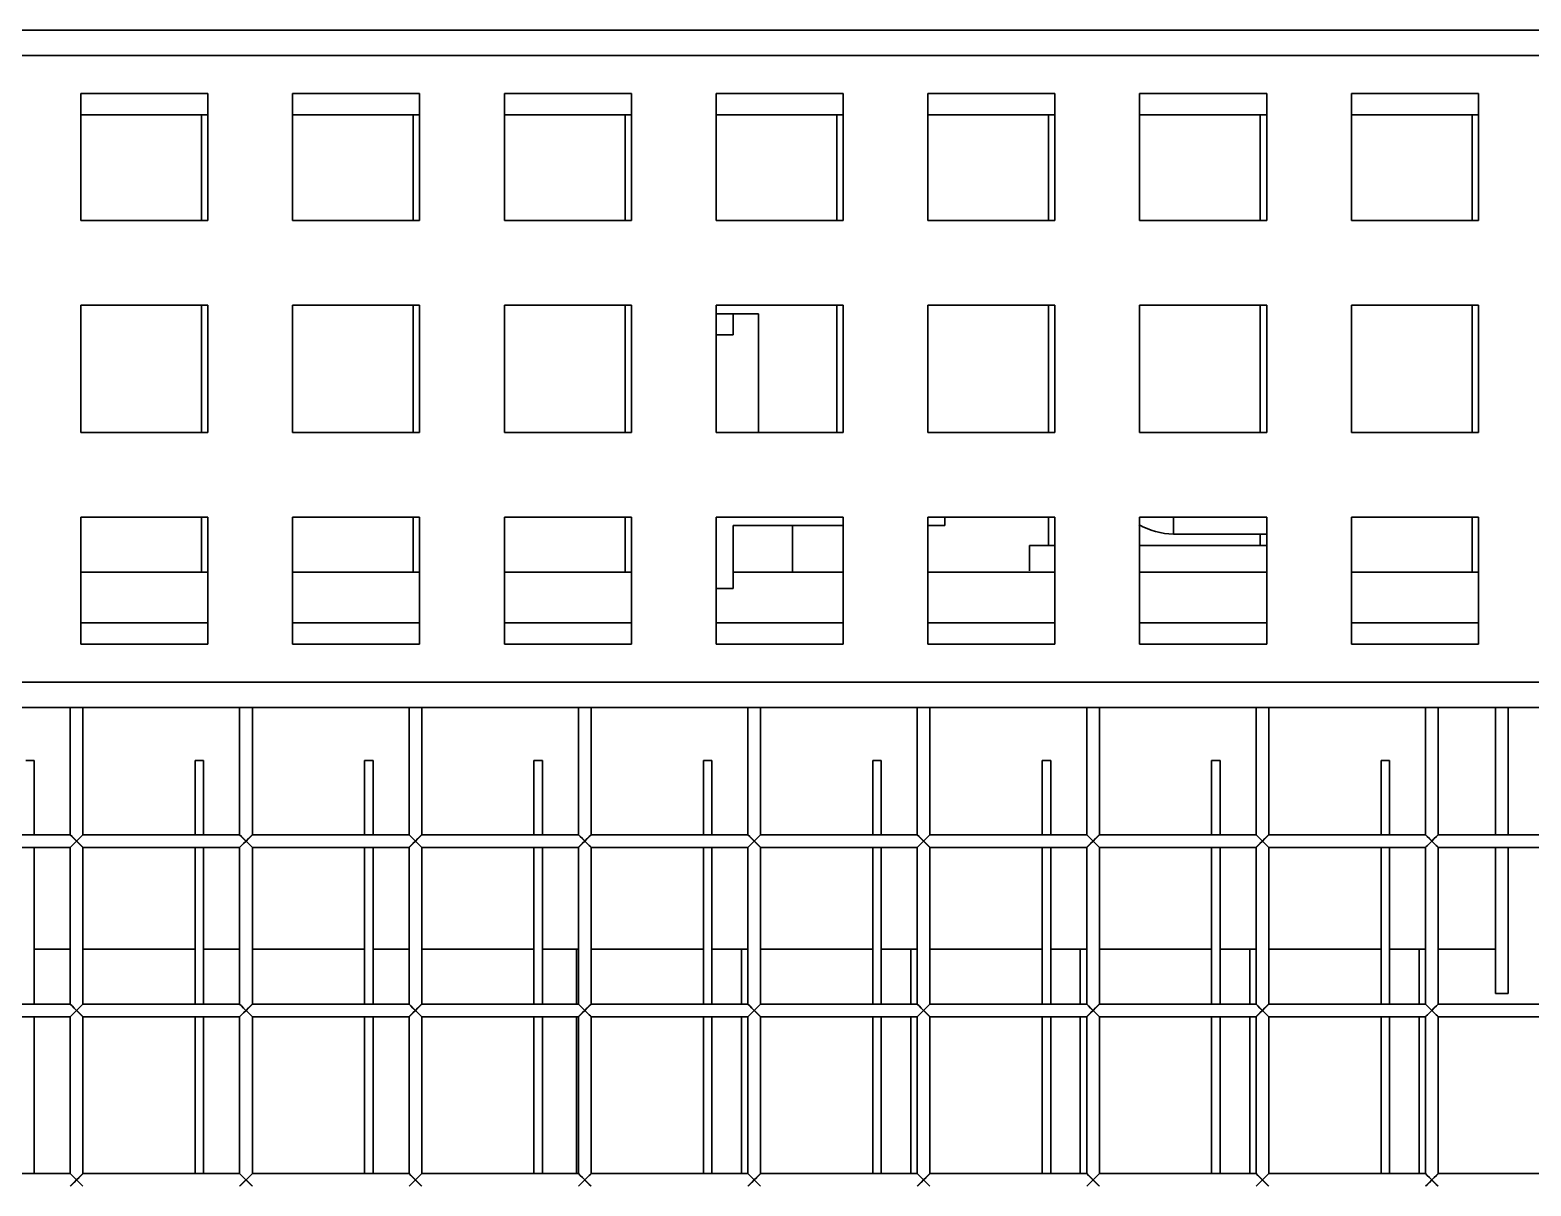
# Model space of a CAD drawing. Header units: millimetres. Extents: x 32496 to 166256, y 3504 to 23939.
# Drawn here: x 48429.6 to 48784, y 13027.1 to 13300.1 of the extents above; entities that cross this region are included whole.
import ezdxf

# ---------------------------------------------------------------- set-up
doc = ezdxf.new("R2010")
doc.units = ezdxf.units.MM
doc.layers.get('0').update_dxf_attribs({"lineweight": 35})

msp = doc.modelspace()

# ---------------------------------------------------------------- linework, layer by layer
at = {"linetype": 'Continuous'}
for p, q in [((48803.14, 13300.075), (48177.14, 13300.075)), ((48177.14, 13294.075), (48803.14, 13294.075)), ((48441.64, 13285.075), (48471.64, 13285.075)), ((48441.64, 13255.075), (48441.64, 13285.075)), ((48471.64, 13285.075), (48471.64, 13255.075)), ((48491.64, 13285.075), (48521.64, 13285.075)), ((48491.64, 13255.075), (48491.64, 13285.075)), ((48521.64, 13285.075), (48521.64, 13255.075)), ((48541.64, 13285.075), (48571.64, 13285.075)), ((48541.64, 13255.075), (48541.64, 13285.075)), ((48571.64, 13285.075), (48571.64, 13255.075)), ((48591.64, 13285.075), (48621.64, 13285.075)), ((48591.64, 13255.075), (48591.64, 13285.075)), ((48621.64, 13285.075), (48621.64, 13255.075)), ((48641.64, 13285.075), (48671.64, 13285.075)), ((48641.64, 13255.075), (48641.64, 13285.075)), ((48671.64, 13285.075), (48671.64, 13255.075)), ((48691.64, 13285.075), (48721.64, 13285.075)), ((48691.64, 13255.075), (48691.64, 13285.075)), ((48721.64, 13285.075), (48721.64, 13255.075)), ((48741.64, 13285.075), (48771.64, 13285.075)), ((48741.64, 13255.075), (48741.64, 13285.075)), ((48771.64, 13285.075), (48771.64, 13255.075)), ((48471.64, 13280.075), (48441.64, 13280.075)), ((48470.14, 13280.075), (48470.14, 13255.075)), ((48521.64, 13280.075), (48491.64, 13280.075)), ((48520.14, 13280.075), (48520.14, 13255.075)), ((48571.64, 13280.075), (48541.64, 13280.075)), ((48570.14, 13280.075), (48570.14, 13255.075)), ((48621.64, 13280.075), (48591.64, 13280.075)), ((48620.14, 13280.075), (48620.14, 13255.075)), ((48671.64, 13280.075), (48641.64, 13280.075)), ((48670.14, 13280.075), (48670.14, 13255.075)), ((48721.64, 13280.075), (48691.64, 13280.075)), ((48720.14, 13280.075), (48720.14, 13255.075)), ((48771.64, 13280.075), (48741.64, 13280.075)), ((48770.14, 13280.075), (48770.14, 13255.075)), ((48471.64, 13255.075), (48441.64, 13255.075)), ((48521.64, 13255.075), (48491.64, 13255.075)), ((48571.64, 13255.075), (48541.64, 13255.075)), ((48621.64, 13255.075), (48591.64, 13255.075)), ((48671.64, 13255.075), (48641.64, 13255.075)), ((48721.64, 13255.075), (48691.64, 13255.075)), ((48771.64, 13255.075), (48741.64, 13255.075)), ((48441.64, 13235.075), (48471.64, 13235.075)), ((48441.64, 13205.075), (48441.64, 13235.075)), ((48470.14, 13235.075), (48470.14, 13205.075)), ((48471.64, 13235.075), (48471.64, 13205.075)), ((48491.64, 13235.075), (48521.64, 13235.075)), ((48491.64, 13205.075), (48491.64, 13235.075)), ((48520.14, 13235.075), (48520.14, 13205.075)), ((48521.64, 13235.075), (48521.64, 13205.075)), ((48541.64, 13235.075), (48571.64, 13235.075)), ((48541.64, 13205.075), (48541.64, 13235.075)), ((48570.14, 13235.075), (48570.14, 13205.075)), ((48571.64, 13235.075), (48571.64, 13205.075)), ((48591.64, 13235.075), (48621.64, 13235.075)), ((48591.64, 13205.075), (48591.64, 13235.075)), ((48620.14, 13235.075), (48620.14, 13205.075)), ((48621.64, 13235.075), (48621.64, 13205.075)), ((48641.64, 13235.075), (48671.64, 13235.075)), ((48641.64, 13205.075), (48641.64, 13235.075)), ((48670.14, 13235.075), (48670.14, 13205.075)), ((48671.64, 13235.075), (48671.64, 13205.075)), ((48691.64, 13235.075), (48721.64, 13235.075)), ((48691.64, 13205.075), (48691.64, 13235.075)), ((48720.14, 13235.075), (48720.14, 13205.075)), ((48721.64, 13235.075), (48721.64, 13205.075)), ((48741.64, 13235.075), (48771.64, 13235.075)), ((48741.64, 13205.075), (48741.64, 13235.075)), ((48770.14, 13235.075), (48770.14, 13205.075)), ((48771.64, 13235.075), (48771.64, 13205.075)), ((48591.64, 13233.075), (48601.64, 13233.075)), ((48595.64, 13228.075), (48595.64, 13233.075)), ((48601.64, 13233.075), (48601.64, 13205.075)), ((48595.64, 13228.075), (48591.64, 13228.075)), ((48471.64, 13205.075), (48441.64, 13205.075)), ((48521.64, 13205.075), (48491.64, 13205.075)), ((48571.64, 13205.075), (48541.64, 13205.075)), ((48621.64, 13205.075), (48591.64, 13205.075)), ((48671.64, 13205.075), (48641.64, 13205.075)), ((48721.64, 13205.075), (48691.64, 13205.075)), ((48771.64, 13205.075), (48741.64, 13205.075)), ((48441.64, 13185.075), (48471.64, 13185.075)), ((48441.64, 13155.075), (48441.64, 13185.075)), ((48470.14, 13185.075), (48470.14, 13172.075)), ((48471.64, 13185.075), (48471.64, 13155.075)), ((48491.64, 13185.075), (48521.64, 13185.075)), ((48491.64, 13155.075), (48491.64, 13185.075)), ((48520.14, 13185.075), (48520.14, 13172.075)), ((48521.64, 13185.075), (48521.64, 13155.075)), ((48541.64, 13185.075), (48571.64, 13185.075)), ((48541.64, 13155.075), (48541.64, 13185.075)), ((48570.14, 13185.075), (48570.14, 13172.075)), ((48571.64, 13185.075), (48571.64, 13155.075)), ((48591.64, 13185.075), (48621.64, 13185.075)), ((48591.64, 13155.075), (48591.64, 13185.075)), ((48621.64, 13185.075), (48621.64, 13155.075)), ((48641.64, 13185.075), (48671.64, 13185.075)), ((48641.64, 13155.075), (48641.64, 13185.075)), ((48645.64, 13185.075), (48645.64, 13183.075)), ((48670.14, 13185.075), (48670.14, 13178.375)), ((48671.64, 13185.075), (48671.64, 13155.075)), ((48691.64, 13185.075), (48721.64, 13185.075)), ((48691.64, 13155.075), (48691.64, 13185.075)), ((48699.64, 13185.075), (48699.64, 13181.075)), ((48721.64, 13185.075), (48721.64, 13155.075)), ((48741.64, 13185.075), (48771.64, 13185.075)), ((48741.64, 13155.075), (48741.64, 13185.075)), ((48770.14, 13185.075), (48770.14, 13172.075)), ((48771.64, 13185.075), (48771.64, 13155.075)), ((48621.64, 13183.075), (48595.64, 13183.075)), ((48595.64, 13168.199), (48595.64, 13183.075)), ((48609.64, 13183.075), (48609.64, 13172.075)), ((48645.64, 13183.075), (48641.64, 13183.075)), ((48699.64, 13181.075), (48721.64, 13181.075)), ((48720.14, 13181.075), (48720.14, 13178.375)), ((48671.64, 13178.375), (48665.64, 13178.375)), ((48665.64, 13178.375), (48665.64, 13172.375)), ((48721.64, 13178.375), (48691.64, 13178.375)), ((48441.64, 13172.075), (48471.64, 13172.075)), ((48491.64, 13172.075), (48521.64, 13172.075)), ((48541.64, 13172.075), (48571.64, 13172.075)), ((48595.64, 13172.075), (48621.64, 13172.075)), ((48641.64, 13172.075), (48671.64, 13172.075)), ((48691.64, 13172.075), (48721.64, 13172.075)), ((48741.64, 13172.075), (48771.64, 13172.075)), ((48591.64, 13168.199), (48595.64, 13168.199)), ((48441.64, 13160.075), (48471.64, 13160.075)), ((48491.64, 13160.075), (48521.64, 13160.075)), ((48541.64, 13160.075), (48571.64, 13160.075)), ((48591.64, 13160.075), (48621.64, 13160.075)), ((48641.64, 13160.075), (48671.64, 13160.075)), ((48691.64, 13160.075), (48721.64, 13160.075)), ((48741.64, 13160.075), (48771.64, 13160.075)), ((48471.64, 13155.075), (48441.64, 13155.075)), ((48521.64, 13155.075), (48491.64, 13155.075)), ((48571.64, 13155.075), (48541.64, 13155.075)), ((48621.64, 13155.075), (48591.64, 13155.075)), ((48671.64, 13155.075), (48641.64, 13155.075)), ((48721.64, 13155.075), (48691.64, 13155.075)), ((48771.64, 13155.075), (48741.64, 13155.075)), ((48803.14, 13146.075), (48177.14, 13146.075)), ((48177.14, 13140.075), (48803.14, 13140.075)), ((48439.14, 13140.075), (48439.14, 13110.075)), ((48442.14, 13140.075), (48442.14, 13110.075)), ((48479.14, 13140.075), (48479.14, 13110.075)), ((48482.14, 13140.075), (48482.14, 13110.075)), ((48519.14, 13140.075), (48519.14, 13110.075)), ((48522.14, 13140.075), (48522.14, 13110.075)), ((48559.14, 13140.075), (48559.14, 13110.075)), ((48562.14, 13140.075), (48562.14, 13110.075)), ((48599.14, 13140.075), (48599.14, 13110.075)), ((48602.14, 13140.075), (48602.14, 13110.075)), ((48639.14, 13140.075), (48639.14, 13110.075)), ((48642.14, 13140.075), (48642.14, 13110.075)), ((48679.14, 13140.075), (48679.14, 13110.075)), ((48682.14, 13140.075), (48682.14, 13110.075)), ((48719.14, 13140.075), (48719.14, 13110.075)), ((48722.14, 13140.075), (48722.14, 13110.075)), ((48759.14, 13140.075), (48759.14, 13110.075)), ((48762.14, 13140.075), (48762.14, 13110.075)), ((48775.64, 13140.075), (48775.64, 13110.075)), ((48778.64, 13110.075), (48778.64, 13140.075)), ((48428.64, 13127.575), (48430.64, 13127.575)), ((48430.64, 13127.575), (48430.64, 13110.075)), ((48468.64, 13127.575), (48470.64, 13127.575)), ((48468.64, 13127.575), (48468.64, 13110.075)), ((48470.64, 13127.575), (48470.64, 13110.075)), ((48508.64, 13127.575), (48510.64, 13127.575)), ((48508.64, 13127.575), (48508.64, 13110.075)), ((48510.64, 13127.575), (48510.64, 13110.075)), ((48548.64, 13127.575), (48550.64, 13127.575)), ((48548.64, 13127.575), (48548.64, 13110.075)), ((48550.64, 13127.575), (48550.64, 13110.075)), ((48588.64, 13127.575), (48590.64, 13127.575)), ((48588.64, 13127.575), (48588.64, 13110.075)), ((48590.64, 13127.575), (48590.64, 13110.075)), ((48628.64, 13127.575), (48630.64, 13127.575)), ((48628.64, 13127.575), (48628.64, 13110.075)), ((48630.64, 13127.575), (48630.64, 13110.075)), ((48668.64, 13127.575), (48670.64, 13127.575)), ((48668.64, 13127.575), (48668.64, 13110.075)), ((48670.64, 13127.575), (48670.64, 13110.075)), ((48708.64, 13127.575), (48710.64, 13127.575)), ((48708.64, 13127.575), (48708.64, 13110.075)), ((48710.64, 13127.575), (48710.64, 13110.075)), ((48748.64, 13127.575), (48750.64, 13127.575)), ((48748.64, 13127.575), (48748.64, 13110.075)), ((48750.64, 13127.575), (48750.64, 13110.075)), ((48402.14, 13110.075), (48439.14, 13110.075)), ((48439.14, 13107.075), (48442.14, 13110.075)), ((48439.14, 13110.075), (48442.14, 13107.075)), ((48442.14, 13110.075), (48479.14, 13110.075)), ((48479.14, 13107.075), (48482.14, 13110.075)), ((48479.14, 13110.075), (48482.14, 13107.075)), ((48482.14, 13110.075), (48519.14, 13110.075)), ((48519.14, 13107.075), (48522.14, 13110.075)), ((48519.14, 13110.075), (48522.14, 13107.075)), ((48522.14, 13110.075), (48559.14, 13110.075)), ((48559.14, 13107.075), (48562.14, 13110.075)), ((48559.14, 13110.075), (48562.14, 13107.075)), ((48562.14, 13110.075), (48599.14, 13110.075)), ((48599.14, 13107.075), (48602.14, 13110.075)), ((48599.14, 13110.075), (48602.14, 13107.075)), ((48602.14, 13110.075), (48639.14, 13110.075)), ((48639.14, 13107.075), (48642.14, 13110.075)), ((48639.14, 13110.075), (48642.14, 13107.075)), ((48642.14, 13110.075), (48679.14, 13110.075)), ((48679.14, 13107.075), (48682.14, 13110.075)), ((48679.14, 13110.075), (48682.14, 13107.075)), ((48682.14, 13110.075), (48719.14, 13110.075)), ((48719.14, 13107.075), (48722.14, 13110.075)), ((48719.14, 13110.075), (48722.14, 13107.075)), ((48722.14, 13110.075), (48759.14, 13110.075)), ((48759.14, 13107.075), (48762.14, 13110.075)), ((48759.14, 13110.075), (48762.14, 13107.075)), ((48762.14, 13110.075), (48799.14, 13110.075)), ((48402.14, 13107.075), (48439.14, 13107.075)), ((48430.64, 13107.075), (48430.64, 13070.075)), ((48439.14, 13107.075), (48439.14, 13070.075)), ((48442.14, 13107.075), (48479.14, 13107.075)), ((48442.14, 13107.075), (48442.14, 13070.075)), ((48468.64, 13107.075), (48468.64, 13070.075)), ((48470.64, 13107.075), (48470.64, 13070.075)), ((48479.14, 13107.075), (48479.14, 13070.075)), ((48482.14, 13107.075), (48519.14, 13107.075)), ((48482.14, 13107.075), (48482.14, 13070.075)), ((48508.64, 13107.075), (48508.64, 13070.075)), ((48510.64, 13107.075), (48510.64, 13070.075)), ((48519.14, 13107.075), (48519.14, 13070.075)), ((48522.14, 13107.075), (48559.14, 13107.075)), ((48522.14, 13107.075), (48522.14, 13070.075)), ((48548.64, 13107.075), (48548.64, 13070.075)), ((48550.64, 13107.075), (48550.64, 13070.075)), ((48559.14, 13107.075), (48559.14, 13070.075)), ((48562.14, 13107.075), (48599.14, 13107.075)), ((48562.14, 13107.075), (48562.14, 13070.075)), ((48588.64, 13107.075), (48588.64, 13070.075)), ((48590.64, 13107.075), (48590.64, 13070.075)), ((48599.14, 13107.075), (48599.14, 13070.075)), ((48602.14, 13107.075), (48639.14, 13107.075)), ((48602.14, 13107.075), (48602.14, 13070.075)), ((48628.64, 13107.075), (48628.64, 13070.075)), ((48630.64, 13107.075), (48630.64, 13070.075)), ((48639.14, 13107.075), (48639.14, 13070.075)), ((48642.14, 13107.075), (48679.14, 13107.075)), ((48642.14, 13107.075), (48642.14, 13070.075)), ((48668.64, 13107.075), (48668.64, 13070.075)), ((48670.64, 13107.075), (48670.64, 13070.075)), ((48679.14, 13107.075), (48679.14, 13070.075)), ((48682.14, 13107.075), (48719.14, 13107.075)), ((48682.14, 13107.075), (48682.14, 13070.075)), ((48708.64, 13107.075), (48708.64, 13070.075)), ((48710.64, 13107.075), (48710.64, 13070.075)), ((48719.14, 13107.075), (48719.14, 13070.075)), ((48722.14, 13107.075), (48759.14, 13107.075)), ((48722.14, 13107.075), (48722.14, 13070.075)), ((48748.64, 13107.075), (48748.64, 13070.075)), ((48750.64, 13107.075), (48750.64, 13070.075)), ((48759.14, 13107.075), (48759.14, 13070.075)), ((48762.14, 13107.075), (48799.14, 13107.075)), ((48762.14, 13107.075), (48762.14, 13070.075)), ((48775.64, 13107.075), (48775.64, 13072.575)), ((48778.64, 13072.575), (48778.64, 13107.075)), ((48430.64, 13083.075), (48439.14, 13083.075)), ((48442.14, 13083.075), (48468.64, 13083.075)), ((48470.64, 13083.075), (48479.14, 13083.075)), ((48482.14, 13083.075), (48508.64, 13083.075)), ((48510.64, 13083.075), (48519.14, 13083.075)), ((48522.14, 13083.075), (48548.64, 13083.075)), ((48550.64, 13083.075), (48559.14, 13083.075)), ((48558.64, 13083.075), (48558.64, 13070.075)), ((48562.14, 13083.075), (48588.64, 13083.075)), ((48590.64, 13083.075), (48599.14, 13083.075)), ((48597.64, 13083.075), (48597.64, 13070.075)), ((48602.14, 13083.075), (48628.64, 13083.075)), ((48630.64, 13083.075), (48639.14, 13083.075)), ((48637.64, 13083.075), (48637.64, 13070.075)), ((48642.14, 13083.075), (48668.64, 13083.075)), ((48670.64, 13083.075), (48679.14, 13083.075)), ((48677.64, 13083.075), (48677.64, 13070.075)), ((48682.14, 13083.075), (48708.64, 13083.075)), ((48710.64, 13083.075), (48719.14, 13083.075)), ((48717.64, 13083.075), (48717.64, 13070.075)), ((48722.14, 13083.075), (48748.64, 13083.075)), ((48750.64, 13083.075), (48759.14, 13083.075)), ((48757.64, 13083.075), (48757.64, 13070.075)), ((48762.14, 13083.075), (48775.64, 13083.075)), ((48775.64, 13072.575), (48778.64, 13072.575)), ((48402.14, 13070.075), (48439.14, 13070.075)), ((48439.14, 13067.075), (48442.14, 13070.075)), ((48439.14, 13070.075), (48442.14, 13067.075)), ((48442.14, 13070.075), (48479.14, 13070.075)), ((48479.14, 13067.075), (48482.14, 13070.075)), ((48479.14, 13070.075), (48482.14, 13067.075)), ((48482.14, 13070.075), (48519.14, 13070.075)), ((48519.14, 13067.075), (48522.14, 13070.075)), ((48519.14, 13070.075), (48522.14, 13067.075)), ((48522.14, 13070.075), (48559.14, 13070.075)), ((48559.14, 13067.075), (48562.14, 13070.075)), ((48559.14, 13070.075), (48562.14, 13067.075)), ((48562.14, 13070.075), (48599.14, 13070.075)), ((48599.14, 13067.075), (48602.14, 13070.075)), ((48599.14, 13070.075), (48602.14, 13067.075)), ((48602.14, 13070.075), (48639.14, 13070.075)), ((48639.14, 13067.075), (48642.14, 13070.075)), ((48639.14, 13070.075), (48642.14, 13067.075)), ((48642.14, 13070.075), (48679.14, 13070.075)), ((48679.14, 13067.075), (48682.14, 13070.075)), ((48679.14, 13070.075), (48682.14, 13067.075)), ((48682.14, 13070.075), (48719.14, 13070.075)), ((48719.14, 13067.075), (48722.14, 13070.075)), ((48719.14, 13070.075), (48722.14, 13067.075)), ((48722.14, 13070.075), (48759.14, 13070.075)), ((48759.14, 13067.075), (48762.14, 13070.075)), ((48759.14, 13070.075), (48762.14, 13067.075)), ((48762.14, 13070.075), (48799.14, 13070.075)), ((48402.14, 13067.075), (48439.14, 13067.075)), ((48430.64, 13067.075), (48430.64, 13030.075)), ((48439.14, 13067.075), (48439.14, 13030.075)), ((48442.14, 13067.075), (48479.14, 13067.075)), ((48442.14, 13067.075), (48442.14, 13030.075)), ((48468.64, 13067.075), (48468.64, 13030.075)), ((48470.64, 13067.075), (48470.64, 13030.075)), ((48479.14, 13067.075), (48479.14, 13030.075)), ((48482.14, 13067.075), (48519.14, 13067.075)), ((48482.14, 13067.075), (48482.14, 13030.075)), ((48508.64, 13067.075), (48508.64, 13030.075)), ((48510.64, 13067.075), (48510.64, 13030.075)), ((48519.14, 13067.075), (48519.14, 13030.075)), ((48522.14, 13067.075), (48559.14, 13067.075)), ((48522.14, 13067.075), (48522.14, 13030.075)), ((48548.64, 13067.075), (48548.64, 13030.075)), ((48550.64, 13067.075), (48550.64, 13030.075)), ((48558.64, 13067.075), (48558.64, 13030.075)), ((48559.14, 13067.075), (48559.14, 13030.075)), ((48562.14, 13067.075), (48599.14, 13067.075)), ((48562.14, 13067.075), (48562.14, 13030.075)), ((48588.64, 13067.075), (48588.64, 13030.075)), ((48590.64, 13067.075), (48590.64, 13030.075)), ((48597.64, 13067.075), (48597.64, 13030.075)), ((48599.14, 13067.075), (48599.14, 13030.075)), ((48602.14, 13067.075), (48639.14, 13067.075)), ((48602.14, 13067.075), (48602.14, 13030.075)), ((48628.64, 13067.075), (48628.64, 13030.075)), ((48630.64, 13067.075), (48630.64, 13030.075)), ((48637.64, 13067.075), (48637.64, 13030.075)), ((48639.14, 13067.075), (48639.14, 13030.075)), ((48642.14, 13067.075), (48679.14, 13067.075)), ((48642.14, 13067.075), (48642.14, 13030.075)), ((48668.64, 13067.075), (48668.64, 13030.075)), ((48670.64, 13067.075), (48670.64, 13030.075)), ((48677.64, 13067.075), (48677.64, 13030.075)), ((48679.14, 13067.075), (48679.14, 13030.075)), ((48682.14, 13067.075), (48719.14, 13067.075)), ((48682.14, 13067.075), (48682.14, 13030.075)), ((48708.64, 13067.075), (48708.64, 13030.075)), ((48710.64, 13067.075), (48710.64, 13030.075)), ((48717.64, 13067.075), (48717.64, 13030.075)), ((48719.14, 13067.075), (48719.14, 13030.075)), ((48722.14, 13067.075), (48759.14, 13067.075)), ((48722.14, 13067.075), (48722.14, 13030.075)), ((48748.64, 13067.075), (48748.64, 13030.075)), ((48750.64, 13067.075), (48750.64, 13030.075)), ((48757.64, 13067.075), (48757.64, 13030.075)), ((48759.14, 13067.075), (48759.14, 13030.075)), ((48762.14, 13067.075), (48799.14, 13067.075)), ((48762.14, 13067.075), (48762.14, 13030.075)), ((48402.14, 13030.075), (48439.14, 13030.075)), ((48439.14, 13027.075), (48442.14, 13030.075)), ((48439.14, 13030.075), (48442.14, 13027.075)), ((48442.14, 13030.075), (48479.14, 13030.075)), ((48479.14, 13027.075), (48482.14, 13030.075)), ((48479.14, 13030.075), (48482.14, 13027.075)), ((48482.14, 13030.075), (48519.14, 13030.075)), ((48519.14, 13027.075), (48522.14, 13030.075)), ((48519.14, 13030.075), (48522.14, 13027.075)), ((48522.14, 13030.075), (48559.14, 13030.075)), ((48559.14, 13027.075), (48562.14, 13030.075)), ((48559.14, 13030.075), (48562.14, 13027.075)), ((48562.14, 13030.075), (48599.14, 13030.075)), ((48599.14, 13027.075), (48602.14, 13030.075)), ((48599.14, 13030.075), (48602.14, 13027.075)), ((48602.14, 13030.075), (48639.14, 13030.075)), ((48639.14, 13027.075), (48642.14, 13030.075)), ((48639.14, 13030.075), (48642.14, 13027.075)), ((48642.14, 13030.075), (48679.14, 13030.075)), ((48679.14, 13027.075), (48682.14, 13030.075)), ((48679.14, 13030.075), (48682.14, 13027.075)), ((48682.14, 13030.075), (48719.14, 13030.075)), ((48719.14, 13027.075), (48722.14, 13030.075)), ((48719.14, 13030.075), (48722.14, 13027.075)), ((48722.14, 13030.075), (48759.14, 13030.075)), ((48759.14, 13027.075), (48762.14, 13030.075)), ((48759.14, 13030.075), (48762.14, 13027.075)), ((48762.14, 13030.075), (48799.14, 13030.075))]:
    msp.add_line(p, q, dxfattribs=at)
for points in [[(48439.14, 13110.075), (48439.57, 13109.645), (48440.06, 13109.155), (48441.229, 13107.986)], [(48440.64, 13108.575), (48441.227, 13109.162), (48441.702, 13109.638), (48442.025, 13109.961)], [(48479.14, 13110.075), (48479.57, 13109.645), (48480.06, 13109.155), (48481.229, 13107.986)], [(48480.64, 13108.575), (48481.227, 13109.162), (48481.702, 13109.638), (48482.025, 13109.961)], [(48519.14, 13110.075), (48519.57, 13109.645), (48520.06, 13109.155), (48521.229, 13107.986)], [(48520.64, 13108.575), (48521.227, 13109.162), (48521.702, 13109.638), (48522.025, 13109.961)], [(48559.14, 13110.075), (48559.57, 13109.645), (48560.06, 13109.155), (48561.229, 13107.986)], [(48560.64, 13108.575), (48561.227, 13109.162), (48561.702, 13109.638), (48562.025, 13109.961)], [(48599.14, 13110.075), (48599.57, 13109.645), (48600.06, 13109.155), (48601.229, 13107.986)], [(48600.64, 13108.575), (48601.227, 13109.162), (48601.702, 13109.638), (48602.025, 13109.961)], [(48639.14, 13110.075), (48639.57, 13109.645), (48640.06, 13109.155), (48641.229, 13107.986)], [(48640.64, 13108.575), (48641.227, 13109.162), (48641.702, 13109.638), (48642.025, 13109.961)], [(48679.14, 13110.075), (48679.57, 13109.645), (48680.06, 13109.155), (48681.229, 13107.986)], [(48680.64, 13108.575), (48681.227, 13109.162), (48681.702, 13109.638), (48682.025, 13109.961)], [(48719.14, 13110.075), (48719.57, 13109.645), (48720.06, 13109.155), (48721.229, 13107.986)], [(48720.64, 13108.575), (48721.227, 13109.162), (48721.702, 13109.638), (48722.025, 13109.961)], [(48759.14, 13110.075), (48759.57, 13109.645), (48760.06, 13109.155), (48761.229, 13107.986)], [(48760.64, 13108.575), (48761.227, 13109.162), (48761.702, 13109.638), (48762.025, 13109.961)], [(48440.64, 13108.575), (48440.049, 13107.985), (48439.579, 13107.515), (48439.254, 13107.19)], [(48442.024, 13107.192), (48441.701, 13107.514), (48441.229, 13107.986)], [(48480.64, 13108.575), (48480.049, 13107.985), (48479.579, 13107.515), (48479.254, 13107.19)], [(48482.024, 13107.192), (48481.701, 13107.514), (48481.229, 13107.986)], [(48520.64, 13108.575), (48520.049, 13107.985), (48519.579, 13107.515), (48519.254, 13107.19)], [(48522.024, 13107.192), (48521.701, 13107.514), (48521.229, 13107.986)], [(48560.64, 13108.575), (48560.049, 13107.985), (48559.579, 13107.515), (48559.254, 13107.19)], [(48562.024, 13107.192), (48561.701, 13107.514), (48561.229, 13107.986)], [(48600.64, 13108.575), (48600.049, 13107.985), (48599.579, 13107.515), (48599.254, 13107.19)], [(48602.024, 13107.192), (48601.701, 13107.514), (48601.229, 13107.986)], [(48640.64, 13108.575), (48640.049, 13107.985), (48639.579, 13107.515), (48639.254, 13107.19)], [(48642.024, 13107.192), (48641.701, 13107.514), (48641.229, 13107.986)], [(48680.64, 13108.575), (48680.049, 13107.985), (48679.579, 13107.515), (48679.254, 13107.19)], [(48682.024, 13107.192), (48681.701, 13107.514), (48681.229, 13107.986)], [(48720.64, 13108.575), (48720.049, 13107.985), (48719.579, 13107.515), (48719.254, 13107.19)], [(48722.024, 13107.192), (48721.701, 13107.514), (48721.229, 13107.986)], [(48760.64, 13108.575), (48760.049, 13107.985), (48759.579, 13107.515), (48759.254, 13107.19)], [(48762.024, 13107.192), (48761.701, 13107.514), (48761.229, 13107.986)], [(48439.14, 13070.075), (48439.57, 13069.645), (48440.06, 13069.155), (48441.229, 13067.986)], [(48440.64, 13068.575), (48440.049, 13067.985), (48439.579, 13067.515), (48439.254, 13067.19)], [(48440.64, 13068.575), (48441.227, 13069.162), (48441.702, 13069.638), (48442.025, 13069.961)], [(48442.024, 13067.192), (48441.701, 13067.514), (48441.229, 13067.986)], [(48479.14, 13070.075), (48479.57, 13069.645), (48480.06, 13069.155), (48481.229, 13067.986)], [(48480.64, 13068.575), (48480.049, 13067.985), (48479.579, 13067.515), (48479.254, 13067.19)], [(48480.64, 13068.575), (48481.227, 13069.162), (48481.702, 13069.638), (48482.025, 13069.961)], [(48482.024, 13067.192), (48481.701, 13067.514), (48481.229, 13067.986)], [(48519.14, 13070.075), (48519.57, 13069.645), (48520.06, 13069.155), (48521.229, 13067.986)], [(48520.64, 13068.575), (48520.049, 13067.985), (48519.579, 13067.515), (48519.254, 13067.19)], [(48520.64, 13068.575), (48521.227, 13069.162), (48521.702, 13069.638), (48522.025, 13069.961)], [(48522.024, 13067.192), (48521.701, 13067.514), (48521.229, 13067.986)], [(48559.14, 13070.075), (48559.57, 13069.645), (48560.06, 13069.155), (48561.229, 13067.986)], [(48560.64, 13068.575), (48560.049, 13067.985), (48559.579, 13067.515), (48559.254, 13067.19)], [(48560.64, 13068.575), (48561.227, 13069.162), (48561.702, 13069.638), (48562.025, 13069.961)], [(48562.024, 13067.192), (48561.701, 13067.514), (48561.229, 13067.986)], [(48599.14, 13070.075), (48599.57, 13069.645), (48600.06, 13069.155), (48601.229, 13067.986)], [(48600.64, 13068.575), (48600.049, 13067.985), (48599.579, 13067.515), (48599.254, 13067.19)], [(48600.64, 13068.575), (48601.227, 13069.162), (48601.702, 13069.638), (48602.025, 13069.961)], [(48602.024, 13067.192), (48601.701, 13067.514), (48601.229, 13067.986)], [(48639.14, 13070.075), (48639.57, 13069.645), (48640.06, 13069.155), (48641.229, 13067.986)], [(48640.64, 13068.575), (48640.049, 13067.985), (48639.579, 13067.515), (48639.254, 13067.19)], [(48640.64, 13068.575), (48641.227, 13069.162), (48641.702, 13069.638), (48642.025, 13069.961)], [(48642.024, 13067.192), (48641.701, 13067.514), (48641.229, 13067.986)], [(48679.14, 13070.075), (48679.57, 13069.645), (48680.06, 13069.155), (48681.229, 13067.986)], [(48680.64, 13068.575), (48680.049, 13067.985), (48679.579, 13067.515), (48679.254, 13067.19)], [(48680.64, 13068.575), (48681.227, 13069.162), (48681.702, 13069.638), (48682.025, 13069.961)], [(48682.024, 13067.192), (48681.701, 13067.514), (48681.229, 13067.986)], [(48719.14, 13070.075), (48719.57, 13069.645), (48720.06, 13069.155), (48721.229, 13067.986)], [(48720.64, 13068.575), (48720.049, 13067.985), (48719.579, 13067.515), (48719.254, 13067.19)], [(48720.64, 13068.575), (48721.227, 13069.162), (48721.702, 13069.638), (48722.025, 13069.961)], [(48722.024, 13067.192), (48721.701, 13067.514), (48721.229, 13067.986)], [(48759.14, 13070.075), (48759.57, 13069.645), (48760.06, 13069.155), (48761.229, 13067.986)], [(48760.64, 13068.575), (48760.049, 13067.985), (48759.579, 13067.515), (48759.254, 13067.19)], [(48760.64, 13068.575), (48761.227, 13069.162), (48761.702, 13069.638), (48762.025, 13069.961)], [(48762.024, 13067.192), (48761.701, 13067.514), (48761.229, 13067.986)], [(48439.14, 13030.075), (48439.57, 13029.645), (48440.06, 13029.155), (48441.229, 13027.986)], [(48440.64, 13028.575), (48440.049, 13027.985), (48439.579, 13027.515), (48439.254, 13027.19)], [(48440.64, 13028.575), (48441.227, 13029.162), (48441.702, 13029.638), (48442.025, 13029.961)], [(48479.14, 13030.075), (48479.57, 13029.645), (48480.06, 13029.155), (48481.229, 13027.986)], [(48480.64, 13028.575), (48480.049, 13027.985), (48479.579, 13027.515), (48479.254, 13027.19)], [(48480.64, 13028.575), (48481.227, 13029.162), (48481.702, 13029.638), (48482.025, 13029.961)], [(48519.14, 13030.075), (48519.57, 13029.645), (48520.06, 13029.155), (48521.229, 13027.986)], [(48520.64, 13028.575), (48520.049, 13027.985), (48519.579, 13027.515), (48519.254, 13027.19)], [(48520.64, 13028.575), (48521.227, 13029.162), (48521.702, 13029.638), (48522.025, 13029.961)], [(48559.14, 13030.075), (48559.57, 13029.645), (48560.06, 13029.155), (48561.229, 13027.986)], [(48560.64, 13028.575), (48560.049, 13027.985), (48559.579, 13027.515), (48559.254, 13027.19)], [(48560.64, 13028.575), (48561.227, 13029.162), (48561.702, 13029.638), (48562.025, 13029.961)], [(48599.14, 13030.075), (48599.57, 13029.645), (48600.06, 13029.155), (48601.229, 13027.986)], [(48600.64, 13028.575), (48600.049, 13027.985), (48599.579, 13027.515), (48599.254, 13027.19)], [(48600.64, 13028.575), (48601.227, 13029.162), (48601.702, 13029.638), (48602.025, 13029.961)], [(48639.14, 13030.075), (48639.57, 13029.645), (48640.06, 13029.155), (48641.229, 13027.986)], [(48640.64, 13028.575), (48640.049, 13027.985), (48639.579, 13027.515), (48639.254, 13027.19)], [(48640.64, 13028.575), (48641.227, 13029.162), (48641.702, 13029.638), (48642.025, 13029.961)], [(48679.14, 13030.075), (48679.57, 13029.645), (48680.06, 13029.155), (48681.229, 13027.986)], [(48680.64, 13028.575), (48680.049, 13027.985), (48679.579, 13027.515), (48679.254, 13027.19)], [(48680.64, 13028.575), (48681.227, 13029.162), (48681.702, 13029.638), (48682.025, 13029.961)], [(48719.14, 13030.075), (48719.57, 13029.645), (48720.06, 13029.155), (48721.229, 13027.986)], [(48720.64, 13028.575), (48720.049, 13027.985), (48719.579, 13027.515), (48719.254, 13027.19)], [(48720.64, 13028.575), (48721.227, 13029.162), (48721.702, 13029.638), (48722.025, 13029.961)], [(48759.14, 13030.075), (48759.57, 13029.645), (48760.06, 13029.155), (48761.229, 13027.986)], [(48760.64, 13028.575), (48760.049, 13027.985), (48759.579, 13027.515), (48759.254, 13027.19)], [(48760.64, 13028.575), (48761.227, 13029.162), (48761.702, 13029.638), (48762.025, 13029.961)], [(48442.024, 13027.192), (48441.701, 13027.514), (48441.229, 13027.986)], [(48482.024, 13027.192), (48481.701, 13027.514), (48481.229, 13027.986)], [(48522.024, 13027.192), (48521.701, 13027.514), (48521.229, 13027.986)], [(48562.024, 13027.192), (48561.701, 13027.514), (48561.229, 13027.986)], [(48602.024, 13027.192), (48601.701, 13027.514), (48601.229, 13027.986)], [(48642.024, 13027.192), (48641.701, 13027.514), (48641.229, 13027.986)], [(48682.024, 13027.192), (48681.701, 13027.514), (48681.229, 13027.986)], [(48722.024, 13027.192), (48721.701, 13027.514), (48721.229, 13027.986)], [(48762.024, 13027.192), (48761.701, 13027.514), (48761.229, 13027.986)]]:
    msp.add_lwpolyline(points, dxfattribs=at)
msp.add_arc((48699.64, 13197.075), 16, 239.39137, 270, dxfattribs=at)

doc.saveas('drawing.dxf')
